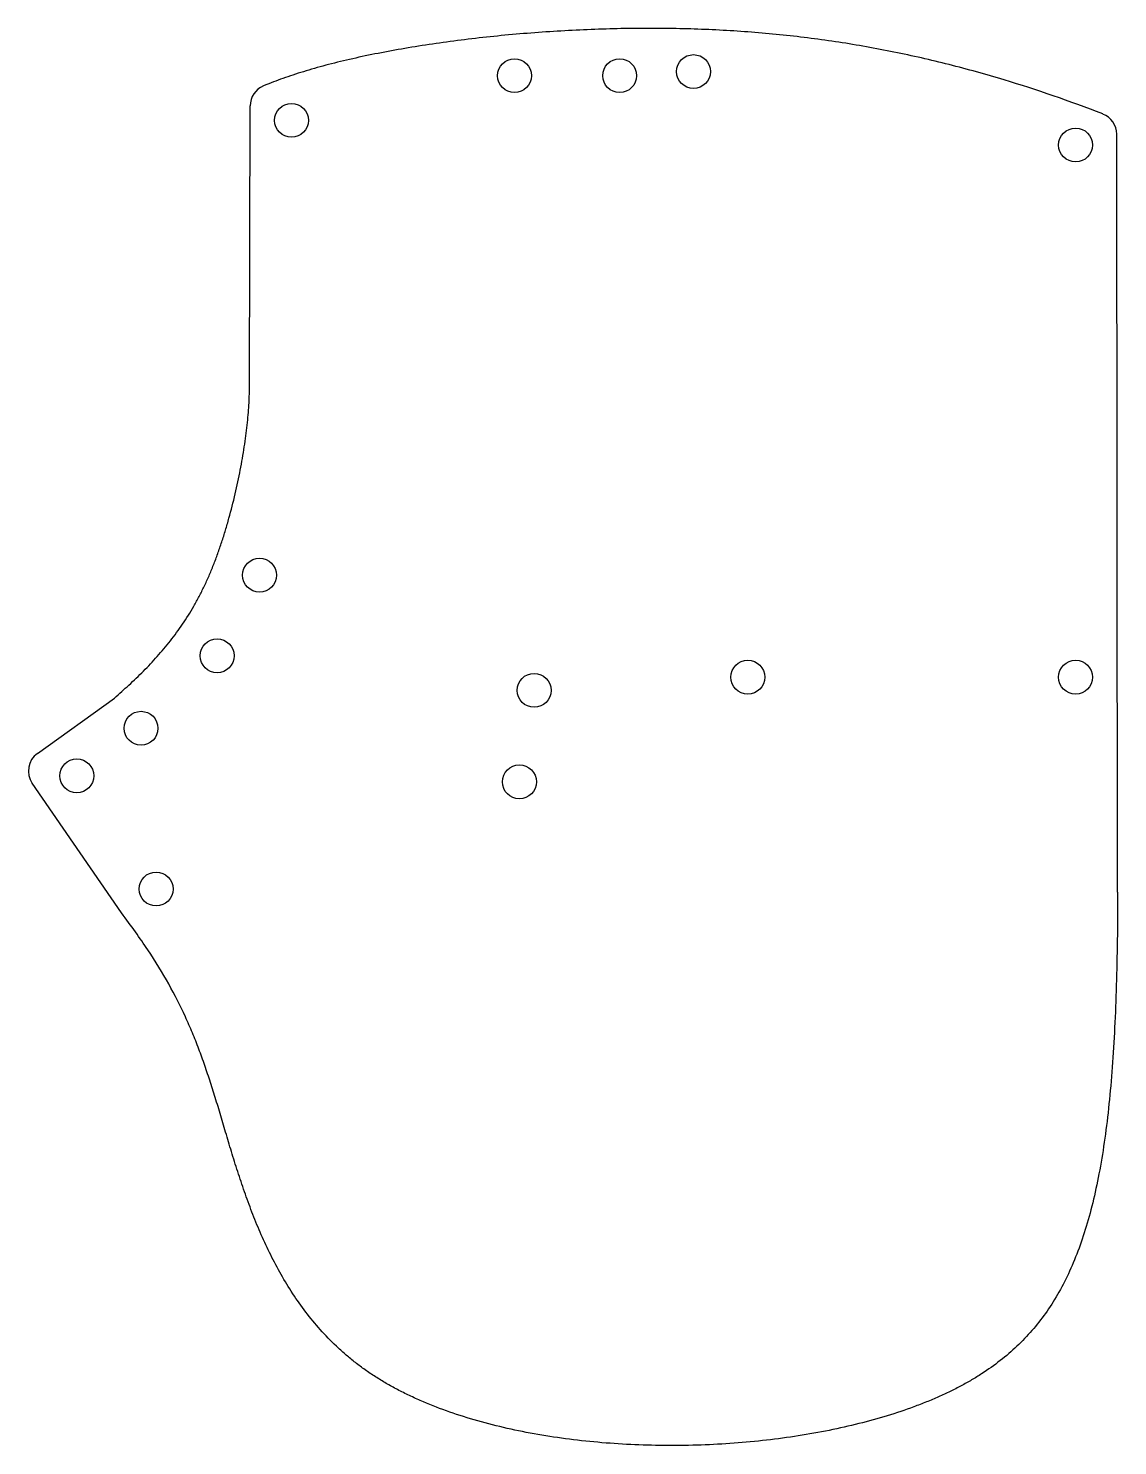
# Model space of a CAD drawing. Extents: x -90 to 70, y -139 to 70.
import ezdxf

# ---------------------------------------------------------------- set-up
doc = ezdxf.new("R2010")
doc.units = 0
doc.header["$MEASUREMENT"] = 0
doc.layers.add('VISIBLE', color=7, linetype='CONTINUOUS')

msp = doc.modelspace()

# ---------------------------------------------------------------- linework, layer by layer
at = {"layer": 'VISIBLE'}
for p, q in [((-57.72, 17.19), (-57.62, 58.77)), ((70.28, -57.23), (70.15, 54.6)), ((-88.98, -36.76), (-77.63, -28.59)), ((-76.59, -60.29), (-89.75, -41.17))]:
    msp.add_line(p, q, dxfattribs=at)
for centre in [(-18.64, 63.23), (-3.14, 63.23), (7.75, 63.83), (-51.52, 56.64), (64.08, 53), (-56.23, -10.47), (-62.48, -22.35), (-15.75, -27.46), (15.75, -25.52), (64.08, -25.52), (-73.7, -33.05), (-83.17, -40.07), (-17.92, -40.96), (-71.48, -56.77)]:
    msp.add_circle(centre, 2.5, dxfattribs=at)
for centre, start, end in [((-54.42, 58.76), 112.7954, 179.8517), ((66.95, 54.59), 0.0672, 68.8413), ((-87.11, -39.36), 125.7516, 214.5377)]:
    msp.add_arc(centre, 3.2, start, end, dxfattribs=at)
for points, knots in [([(68.1, 57.58), (63.19, 59.48), (55.61, 62.1), (45.42, 64.93), (37.31, 66.78), (29.18, 68.23), (22.35, 69.1), (16.82, 69.61), (12.64, 69.9), (8.41, 70.1), (4.13, 70.2), (-0.2, 70.22), (-4.59, 70.14), (-9.02, 69.98), (-13.45, 69.73), (-17.87, 69.4), (-23.7, 68.84), (-30.81, 67.95), (-38.85, 66.57), (-44.97, 65.19), (-49.4, 63.95), (-52.46, 62.96), (-54.48, 62.2), (-55.5, 61.78), (-55.66, 61.72)], [0.0288285, 0.0288285, 0.0288285, 0.0288285, 0.1344893, 0.1946507, 0.254812, 0.3149733, 0.3751346, 0.4052152, 0.4352959, 0.4653766, 0.4954572, 0.5255379, 0.5556185, 0.5856992, 0.6157798, 0.6458605, 0.6759412, 0.7361025, 0.7962638, 0.8564251, 0.8865057, 0.9165864, 0.9466671, 0.9523224, 0.9523224, 0.9523224, 0.9523224]), ([(-77.63, -28.59), (-76.9, -27.96), (-75.44, -26.65), (-73.32, -24.63), (-71.28, -22.47), (-69.36, -20.18), (-67.85, -18.13), (-66.72, -16.39), (-65.91, -15.03), (-65.13, -13.61), (-64.38, -12.13), (-63.79, -10.84), (-63.34, -9.77), (-62.9, -8.68), (-62.38, -7.29), (-61.79, -5.57), (-61.24, -3.83), (-60.56, -1.46), (-59.8, 1.52), (-59.04, 5.07), (-58.45, 8.49), (-58.02, 11.72), (-57.81, 14.17), (-57.73, 15.96), (-57.72, 16.79), (-57.72, 17.19)], [0.002872, 0.002872, 0.002872, 0.002872, 0.0625, 0.125, 0.1875, 0.25, 0.3125, 0.34375, 0.375, 0.40625, 0.4375, 0.46875, 0.484375, 0.5, 0.53125, 0.5625, 0.59375, 0.625, 0.6875, 0.75, 0.8125, 0.875, 0.9375, 0.96875, 1, 1, 1, 1]), ([(70.28, -57.23), (70.27, -62.1), (70.15, -71.24), (69.56, -83.29), (68.48, -93.77), (67.11, -101.27), (65.68, -106.59), (64.45, -110.24), (63.04, -113.58), (61.45, -116.63), (59.67, -119.41), (57.68, -121.94), (55.47, -124.25), (53.01, -126.37), (50.73, -127.99), (48.77, -129.2), (47.22, -130.07), (45.59, -130.9), (43.88, -131.69), (42.1, -132.45), (39.61, -133.41), (36.34, -134.51), (32.16, -135.67), (27.78, -136.66), (23.22, -137.48), (18.53, -138.11), (12.13, -138.71), (3.98, -139), (-5.8, -138.58), (-13.7, -137.57), (-19.74, -136.37), (-24.09, -135.26), (-28.23, -133.96), (-31.47, -132.71), (-33.92, -131.61), (-35.69, -130.74), (-37.09, -129.98), (-38.17, -129.34), (-38.96, -128.85), (-39.73, -128.35), (-40.73, -127.67), (-41.93, -126.78), (-43.29, -125.67), (-45.03, -124.14), (-47.03, -122.11), (-49.19, -119.53), (-51.13, -116.83), (-53.45, -113.08), (-55.41, -109.16), (-57.08, -105.17), (-58.2, -102.16), (-59.22, -99.18), (-60.16, -96.23), (-60.88, -93.82), (-61.44, -91.94), (-61.85, -90.56), (-62.25, -89.2), (-62.65, -87.87), (-63.06, -86.57), (-63.6, -84.87), (-64.29, -82.8), (-65.16, -80.37), (-66.11, -77.98), (-67.49, -74.81), (-69.52, -70.81), (-72.57, -65.81), (-75.14, -62.2), (-76.59, -60.29)], [0.0000004, 0.0000004, 0.0000004, 0.0000004, 0.03125, 0.0625, 0.09375, 0.125, 0.140625, 0.15625, 0.171875, 0.1875, 0.203125, 0.21875, 0.234375, 0.25, 0.265625, 0.2734375, 0.28125, 0.2890625, 0.296875, 0.3046875, 0.3125, 0.328125, 0.34375, 0.359375, 0.375, 0.390625, 0.40625, 0.4375, 0.46875, 0.5, 0.515625, 0.53125, 0.546875, 0.5625, 0.5703125, 0.578125, 0.5859375, 0.5898438, 0.59375, 0.5976562, 0.6015625, 0.609375, 0.6171875, 0.625, 0.640625, 0.65625, 0.671875, 0.6875, 0.71875, 0.734375, 0.75, 0.765625, 0.78125, 0.796875, 0.8046875, 0.8125, 0.8203125, 0.828125, 0.8359375, 0.84375, 0.859375, 0.875, 0.890625, 0.90625, 0.9375, 0.96875, 1, 1, 1, 1])]:
    msp.add_open_spline(points, degree=3, knots=knots, dxfattribs=at)

doc.saveas('drawing.dxf')
